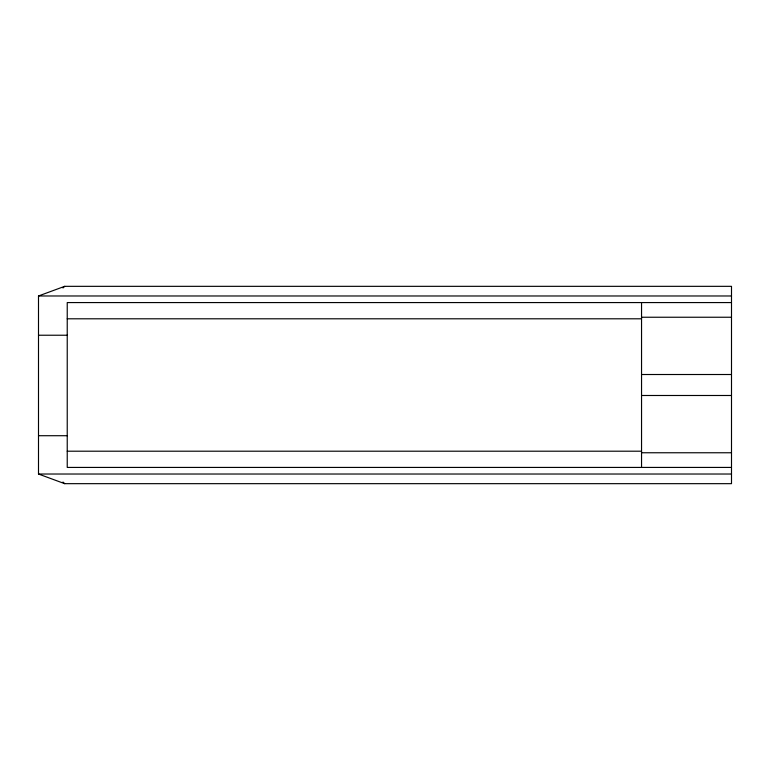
<?xml version="1.0" encoding="UTF-8"?>
<svg xmlns="http://www.w3.org/2000/svg" width="770" height="770" viewBox="0 0 770 770"><rect width="100%" height="100%" fill="white"/><g stroke="black" fill="none" stroke-linecap="round" stroke-linejoin="round"><path stroke-width="1.16" d="M62.986 287.961L64.67 286.334L731.5 286.334L731.5 483.666L64.67 483.666L38.5 474.022L38.5 295.978L64.67 286.334M38.5 295.978L731.5 295.978M731.5 302.572L67.231 302.572L67.231 467.428L731.5 467.428M641.545 317.24L731.5 317.24M67.231 318.799L641.545 318.799M38.5 335.229L67.231 335.229M641.545 374.509L731.5 374.509M641.545 395.491L731.5 395.491M38.5 435.714L67.231 435.714M67.231 451.201L641.545 451.201M641.545 452.76L731.5 452.76M38.5 474.022L731.5 474.022M62.986 482.039L64.67 483.666M641.545 302.572L641.545 467.428"/></g></svg>
